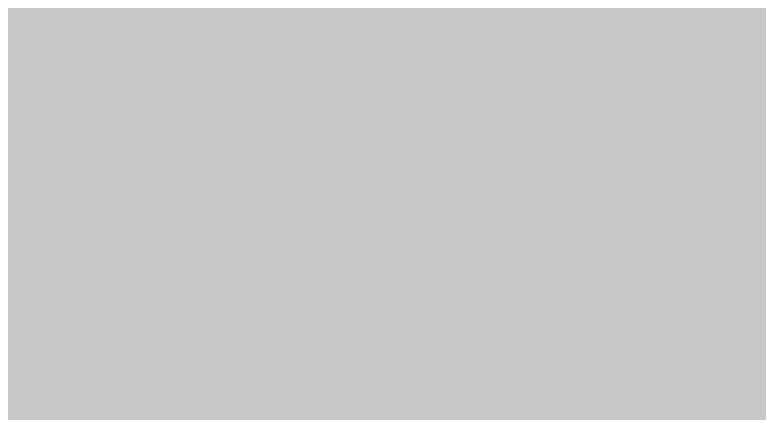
# Model space of a CAD drawing. Header units: inches. Extents: x 288635 to 693176, y 676945 to 1601077.
# Drawn here: x 478846 to 479694, y 1080310 to 1080763 of the extents above; entities that cross this region are included whole.
import ezdxf

# ---------------------------------------------------------------- set-up
doc = ezdxf.new("R2010")
doc.units = ezdxf.units.IN
doc.header["$MEASUREMENT"] = 0

msp = doc.modelspace()

# ---------------------------------------------------------------- hatches: boundary and pattern name
for points in [[(480010.6602, 1080777.7799), (480074.1603, 1080460.2792), (479990.4082, 1080322.5535), (479883.6599, 1080147.0119), (479356.481, 1079673.3845), (479279.5846, 1079802.7954), (479188.5069, 1079884.944), (479278.292, 1080003.0783), (479356.477, 1080055.2016), (479443.3924, 1080113.1452), (479574.626, 1080235.9121), (479667.7595, 1080329.0456), (479680.4595, 1080506.846), (479659.2928, 1080680.413), (479604.2594, 1080731.2131), (479506.8925, 1080739.6798), (479426.459, 1080735.4464), (479356.477, 1080588.1159), (479346.0255, 1080566.1128), (479265.7038, 1080321.9347), (479240.192, 1080244.3788), (479107.4012, 1079958.0981), (479020.5041, 1080036.4759), (478896.2225, 1080076.4236), (478948.7978, 1080358.8404), (478969.2581, 1080468.7459), (479015.8249, 1080964.0469), (479117.4251, 1081116.4472), (479227.4919, 1081167.2473), (479473.0258, 1081167.2473), (479671.9928, 1081086.8138), (479841.3265, 1081002.147), (480010.6602, 1080777.7799)], [(478948.7978, 1080358.8404), (478896.2225, 1080076.4236), (478736.0236, 1080127.9161), (478502.3431, 1080143.1561), (478222.9425, 1080092.356), (478540.144, 1080449.6775), (478813.1946, 1080811.6282), (479117.4251, 1081116.4472), (479015.8249, 1080964.0469), (478969.2581, 1080468.7459), (478948.7978, 1080358.8404)], [(479278.292, 1080003.0783), (479188.5069, 1079884.944), (479107.4012, 1079958.0981), (479240.192, 1080244.3788), (479265.7038, 1080321.9347), (479346.0255, 1080566.1128), (479356.477, 1080588.1159), (479426.459, 1080735.4464), (479506.8925, 1080739.6798), (479604.2594, 1080731.2131), (479659.2928, 1080680.413), (479680.4595, 1080506.846), (479667.7595, 1080329.0456), (479574.626, 1080235.9121), (479443.3924, 1080113.1452), (479356.477, 1080055.2016), (479278.292, 1080003.0783)]]:
    msp.add_hatch(color=256).paths.add_polyline_path(points, flags=0)

doc.saveas('drawing.dxf')
